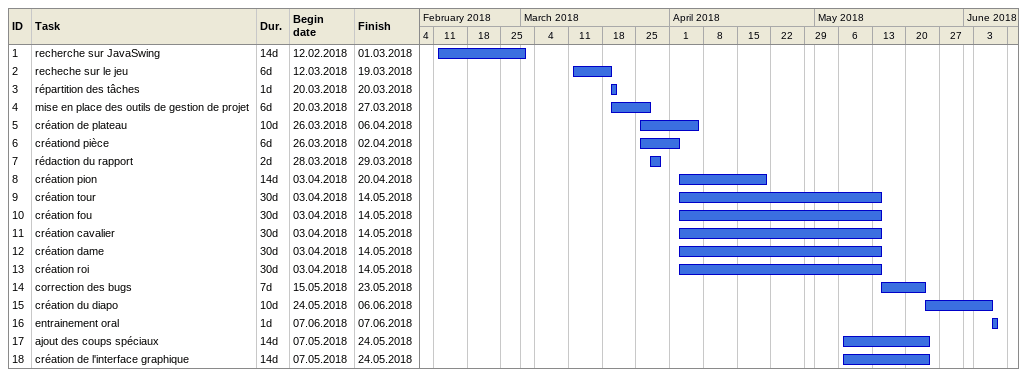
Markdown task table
| ID | Task | Duration | Start | Finish |
|---|---|---|---|---|
| 1 | recherche sur JavaSwing | 14d | 2018-02-12 | 2018-03-01 |
| 2 | recheche sur le jeu | 6d | 2018-03-12 | 2018-03-19 |
| 3 | répartition des tâches | 1d | 2018-03-20 | 2018-03-20 |
| 4 | mise en place des outils de gestion de projet | 6d | 2018-03-20 | 2018-03-27 |
| 5 | création de plateau | 10d | 2018-03-26 | 2018-04-06 |
| 6 | créationd pièce | 6d | 2018-03-26 | 2018-04-02 |
| 7 | rédaction du rapport | 2d | 2018-03-28 | 2018-03-29 |
| 8 | création pion | 14d | 2018-04-03 | 2018-04-20 |
| 9 | création tour | 30d | 2018-04-03 | 2018-05-14 |
| 10 | création fou | 30d | 2018-04-03 | 2018-05-14 |
| 11 | création cavalier | 30d | 2018-04-03 | 2018-05-14 |
| 12 | création dame | 30d | 2018-04-03 | 2018-05-14 |
| 13 | création roi | 30d | 2018-04-03 | 2018-05-14 |
| 14 | correction des bugs | 7d | 2018-05-15 | 2018-05-23 |
| 15 | création du diapo | 10d | 2018-05-24 | 2018-06-06 |
| 16 | entrainement oral | 1d | 2018-06-07 | 2018-06-07 |
| 17 | ajout des coups spéciaux | 14d | 2018-05-07 | 2018-05-24 |
| 18 | création de l'interface graphique | 14d | 2018-05-07 | 2018-05-24 |
